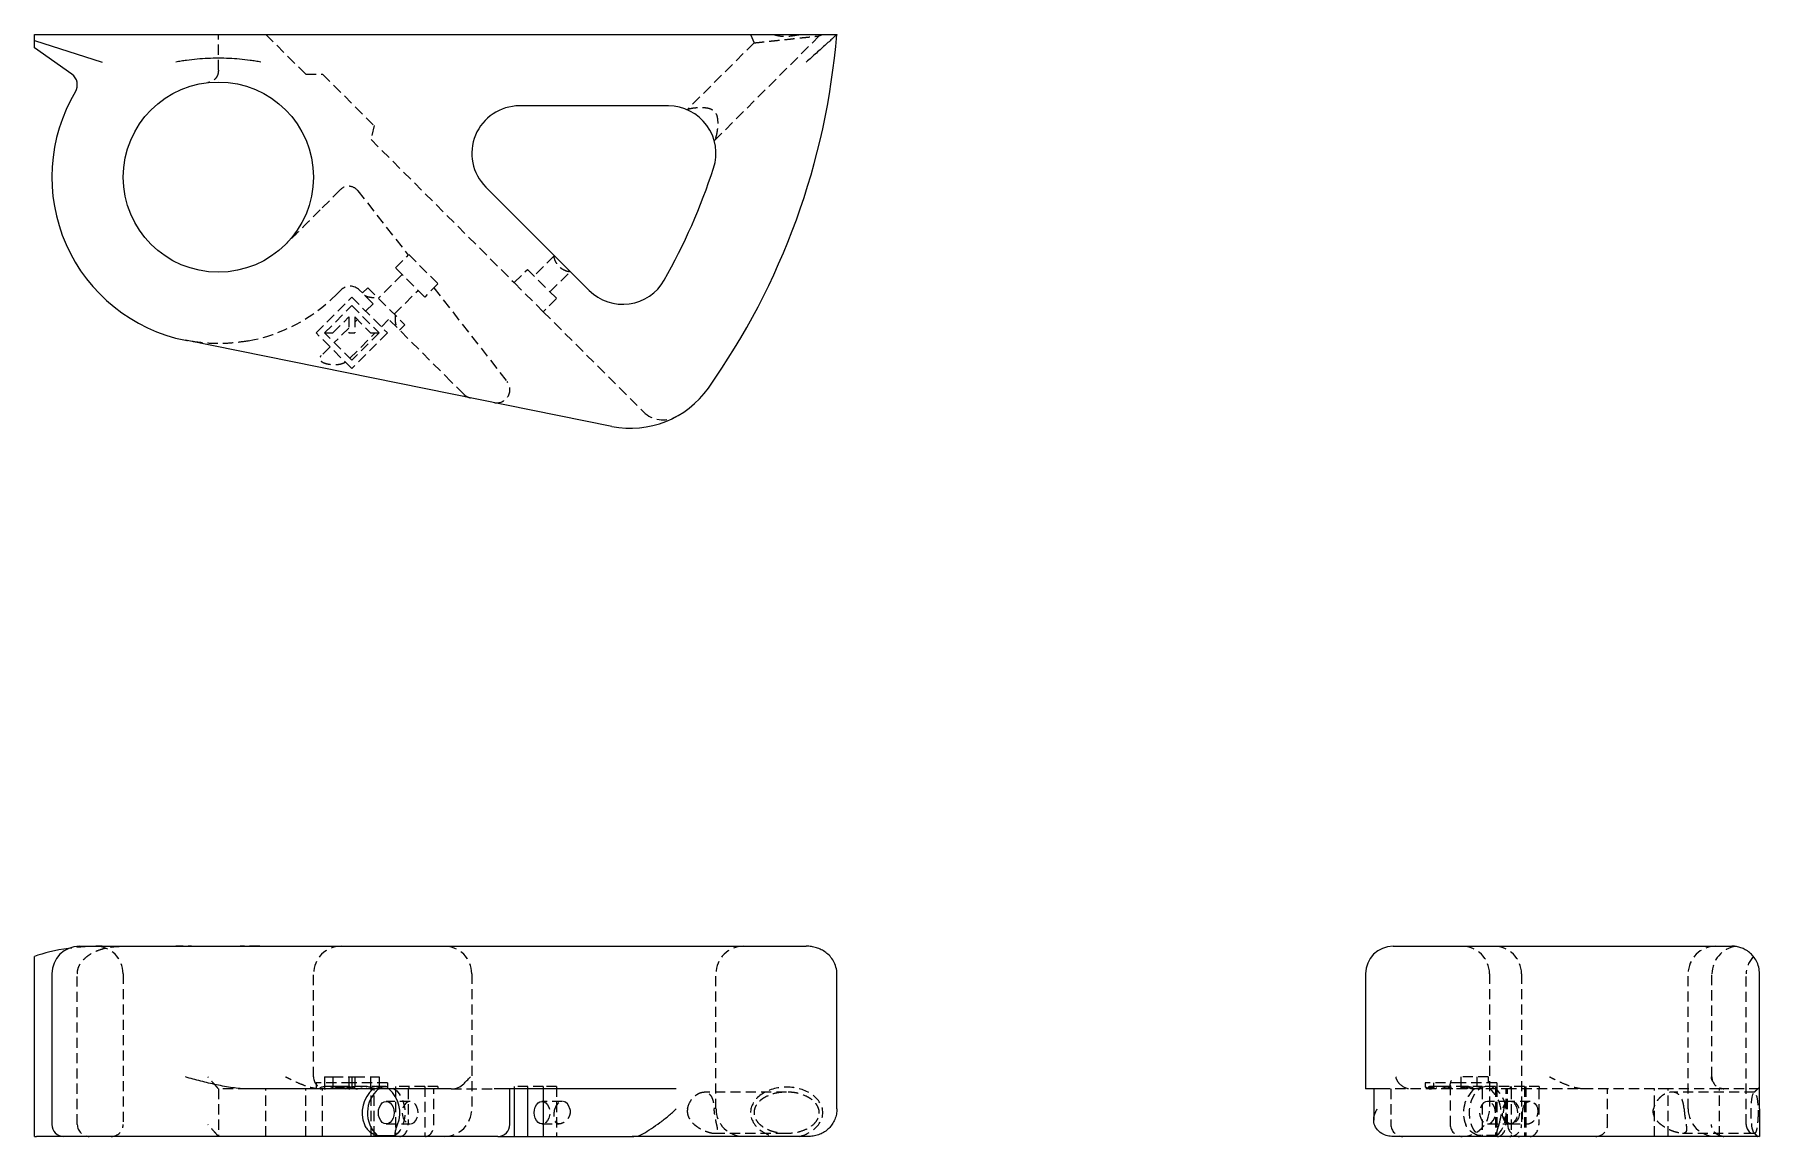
# Model space of a CAD drawing. Header units: millimetres. Extents: x 33 to 247, y 45 to 182.
import ezdxf

# ---------------------------------------------------------------- set-up
doc = ezdxf.new("R2010")
doc.units = ezdxf.units.MM
doc.linetypes.add('HIDDEN', pattern=[1.905, 1.27, -0.635])

msp = doc.modelspace()

# ---------------------------------------------------------------- linework, layer by layer
at = {"color": 7, "linetype": 'Continuous', "lineweight": 25}
for p, q in [((33, 181.57), (33, 182.31)), ((33, 182.31), (132.69, 182.31)), ((33, 180.66), (33, 181.57)), ((33, 181.57), (41.42, 178.89)), ((37.63, 177.38), (33, 180.66)), ((111.75, 173.45), (93.25, 173.45)), ((89.07, 163.35), (101.92, 150.51)), ((104.74, 133.6), (51.75, 144.3)), ((38.58, 68.98), (52.42, 68.98)), ((52.42, 68.98), (105.41, 68.98)), ((105.41, 68.98), (113.93, 68.98)), ((113.93, 68.98), (128.89, 68.98)), ((201.79, 68.98), (205.34, 68.98)), ((205.34, 68.98), (243.89, 68.98)), ((33, 65.56), (33, 67.69)), ((33, 46.82), (33, 65.56)), ((35.15, 65.56), (35.15, 46.82)), ((132.69, 48.76), (132.69, 65.56)), ((198.37, 65.56), (198.37, 51.25)), ((247.31, 48.76), (247.31, 65.56)), ((72.42, 51.5), (72.42, 51.25)), ((68.63, 51.25), (59.57, 51.25)), ((69.72, 51.25), (68.63, 51.25)), ((70.25, 51.25), (69.72, 51.25)), ((72.05, 51.25), (70.25, 51.25)), ((72.18, 51.25), (72.05, 51.33)), ((72.05, 51.25), (72.05, 51.33)), ((72.42, 51.25), (72.18, 51.25)), ((73.12, 51.25), (72.42, 51.25)), ((84.78, 51.25), (73.12, 51.25)), ((104.74, 51.25), (90.11, 51.25)), ((92.06, 46.82), (92.06, 51.25)), ((92.59, 51.25), (92.59, 45.34)), ((94.24, 51.25), (94.24, 45.34)), ((96.21, 51.25), (96.21, 45.34)), ((112.73, 51.25), (104.74, 51.25)), ((199.81, 51.25), (198.37, 51.25)), ((199.39, 51.25), (199.39, 47.37)), ((33, 45.35), (33, 46.82)), ((36.63, 45.34), (33.23, 45.34)), ((69.43, 45.34), (36.63, 45.34)), ((70.02, 45.34), (69.43, 45.34)), ((74.42, 45.34), (70.02, 45.34)), ((87.37, 45.34), (74.42, 45.34)), ((75.59, 45.44), (77.82, 45.44)), ((87.45, 45.34), (87.37, 45.34)), ((90.4, 45.34), (87.45, 45.34)), ((90.58, 45.34), (90.4, 45.34)), ((90.58, 45.34), (92.59, 45.34)), ((92.59, 45.34), (94.24, 45.34)), ((94.24, 45.34), (96.21, 45.34)), ((96.21, 45.34), (107.27, 45.34)), ((113.93, 45.34), (107.27, 45.34)), ((129.25, 45.34), (113.93, 45.34)), ((205.34, 45.34), (201.8, 45.34)), ((247.31, 45.34), (205.34, 45.34))]:
    msp.add_line(p, q, dxfattribs=at)
at = {"color": 7, "linetype": 'HIDDEN', "lineweight": 18}
for p, q in [((55.84, 177.88), (55.84, 182.31)), ((61.75, 182.31), (66.71, 177.36)), ((121.96, 182.31), (122.39, 181.26)), ((130.49, 182.13), (130.93, 182.31)), ((122.4, 181.28), (114.12, 173)), ((117.49, 169.13), (130.5, 182.13)), ((55.84, 177.88), (55.84, 177.8)), ((66.71, 177.36), (68.8, 177.36)), ((68.8, 177.36), (75.18, 170.98)), ((114.13, 172.95), (114.13, 172.99)), ((75.18, 170.98), (74.81, 169.25)), ((74.81, 169.25), (92.59, 151.47)), ((117.48, 169.13), (117.44, 169.14)), ((70.98, 163), (68.51, 160.53)), ((73.19, 162.87), (79.43, 154.88)), ((77.86, 153.3), (79.5, 154.95)), ((79.5, 154.95), (83.12, 151.33)), ((97.57, 154.8), (95.06, 152.29)), ((78.68, 152.48), (75.72, 149.52)), ((81.48, 149.68), (77.86, 153.3)), ((92.59, 151.47), (94.24, 153.12)), ((94.24, 153.12), (97.86, 149.5)), ((97.04, 150.32), (99.55, 152.83)), ((71.07, 150.55), (70.47, 149.95)), ((75.08, 148.84), (73.37, 150.55)), ((74.4, 150.83), (73.74, 150.18)), ((74.4, 150.83), (79.01, 146.23)), ((77.69, 147.54), (80.65, 150.51)), ((83.12, 151.33), (81.48, 149.68)), ((82.61, 150.82), (91.72, 139.16)), ((96.21, 147.85), (92.59, 151.47)), ((67.99, 145.22), (72.42, 149.66)), ((69.03, 145.22), (72.42, 148.61)), ((72.42, 149.66), (76.85, 145.22)), ((72.42, 148.61), (75.81, 145.22)), ((75.08, 148.84), (74.16, 147.92)), ((97.86, 149.5), (96.21, 147.85)), ((70.08, 145.22), (72.05, 147.2)), ((72.05, 145.82), (70.25, 144.01)), ((72.05, 147.2), (72.05, 145.22)), ((72.79, 147.2), (74.76, 145.22)), ((72.79, 147.2), (72.79, 145.22)), ((73.11, 146.88), (72.79, 146.55)), ((76.1, 145.98), (77.02, 146.9)), ((84.78, 139.14), (77.02, 146.9)), ((78.35, 145.57), (79.01, 146.23)), ((96.21, 147.85), (108.67, 135.4)), ((72.42, 140.79), (67.99, 145.22)), ((69.03, 145.22), (70.08, 145.22)), ((72.42, 141.83), (69.03, 145.22)), ((72.05, 145.22), (72.79, 145.22)), ((72.18, 142.07), (75.34, 145.22)), ((76.85, 145.22), (72.42, 140.79)), ((75.81, 145.22), (72.42, 141.83)), ((74.76, 145.22), (75.81, 145.22)), ((69.72, 143.49), (68.63, 142.4)), ((86.32, 137.6), (84.78, 139.14)), ((38.32, 46.82), (38.32, 65.56)), ((44.02, 65.56), (44.02, 46.82)), ((67.66, 52.73), (67.66, 65.56)), ((87.34, 65.56), (87.34, 48.76)), ((117.66, 48.76), (117.66, 65.56)), ((213.77, 65.56), (213.77, 48.76)), ((217.76, 65.56), (217.76, 46.82)), ((238.45, 48.76), (238.45, 65.56)), ((241.4, 52.73), (241.4, 65.56)), ((245.66, 46.82), (245.66, 65.56)), ((72.42, 51.99), (67.99, 51.99)), ((67.99, 51.99), (67.99, 51.25)), ((69.03, 52.73), (70.08, 52.73)), ((69.03, 52.73), (69.03, 51.99)), ((69.03, 51.99), (69.03, 51.25)), ((70.69, 51.55), (69.5, 51.55)), ((70.08, 52.73), (72.05, 52.73)), ((70.08, 52.73), (70.08, 51.25)), ((74.08, 51.55), (71.21, 51.55)), ((72.05, 52.73), (72.79, 52.73)), ((72.05, 52.73), (72.05, 51.41)), ((72.42, 52.73), (72.42, 51.99)), ((76.85, 51.99), (72.42, 51.99)), ((72.42, 51.99), (72.42, 51.5)), ((72.79, 52.73), (74.76, 52.73)), ((72.79, 52.73), (72.79, 51.52)), ((72.79, 51.25), (72.79, 51.52)), ((74.76, 52.73), (74.76, 51.41)), ((74.76, 52.73), (75.81, 52.73)), ((76.71, 51.55), (75.13, 51.55)), ((75.81, 52.73), (75.81, 51.99)), ((75.81, 51.99), (75.81, 51.25)), ((76.85, 51.99), (76.85, 51.25)), ((81.48, 51.55), (77.86, 51.55)), ((77.86, 51.55), (77.86, 45.34)), ((79.5, 51.55), (79.5, 51.25)), ((81.48, 51.55), (81.48, 45.34)), ((83.12, 51.55), (81.48, 51.55)), ((83.12, 51.55), (83.12, 51.25)), ((96.21, 51.55), (92.59, 51.55)), ((92.59, 51.55), (92.59, 51.25)), ((94.24, 51.55), (94.24, 51.25)), ((97.86, 51.55), (96.21, 51.55)), ((96.21, 51.55), (96.21, 51.25)), ((97.86, 51.55), (97.86, 45.34)), ((210.22, 51.99), (205.79, 51.99)), ((205.79, 51.99), (205.79, 51.5)), ((207.52, 51.55), (206.33, 51.55)), ((206.83, 51.99), (206.83, 51.25)), ((210.91, 51.55), (208.04, 51.55)), ((208.89, 51.73), (208.89, 46.82)), ((213.61, 52.73), (210.22, 52.73)), ((210.22, 52.73), (210.22, 51.99)), ((214.66, 51.99), (210.22, 51.99)), ((210.22, 51.99), (210.22, 51.25)), ((212.85, 51.55), (211.95, 51.55)), ((212.2, 52.73), (212.2, 51.25)), ((214.5, 51.55), (212.85, 51.55)), ((212.85, 51.55), (212.85, 51.25)), ((213.61, 52.73), (213.61, 51.99)), ((218.12, 51.55), (214.5, 51.55)), ((214.5, 51.55), (214.5, 45.34)), ((214.66, 51.99), (214.66, 51.25)), ((214.68, 51.55), (214.68, 45.34)), ((216.33, 51.55), (216.33, 51.25)), ((216.47, 51.55), (216.47, 51.25)), ((218.12, 51.55), (218.12, 45.34)), ((219.95, 51.55), (218.12, 51.55)), ((218.3, 51.55), (218.3, 45.34)), ((219.95, 51.55), (219.95, 51.25)), ((59.57, 51.25), (55.84, 51.25)), ((55.84, 51.25), (55.84, 45.34)), ((61.75, 45.34), (61.75, 51.25)), ((66.71, 45.34), (66.71, 51.25)), ((68.8, 45.34), (68.8, 51.25)), ((72.05, 51.33), (72.05, 51.41)), ((72.05, 51.25), (72.18, 51.25)), ((74.81, 45.34), (74.81, 51.25)), ((75.18, 45.34), (75.18, 51.25)), ((79.67, 49.69), (76.71, 49.69)), ((79.43, 51.25), (79.43, 46.82)), ((82.61, 46.82), (82.61, 51.25)), ((84.78, 51.25), (90.11, 51.25)), ((98.58, 49.69), (96.05, 49.69)), ((126.44, 50.85), (116.18, 50.85)), ((200.4, 51.25), (199.81, 51.25)), ((212.85, 51.25), (200.4, 51.25)), ((201.52, 51.25), (201.52, 46.82)), ((212.85, 51.25), (212.85, 45.34)), ((216.47, 51.25), (212.85, 51.25)), ((216.31, 49.69), (213.53, 49.69)), ((215.82, 46.82), (215.82, 51.25)), ((216.02, 46.82), (216.02, 51.25)), ((218.84, 49.69), (216.31, 49.69)), ((216.47, 51.25), (216.47, 45.34)), ((234.25, 51.25), (216.47, 51.25)), ((219.88, 51.25), (219.88, 46.82)), ((228.44, 46.82), (228.44, 51.25)), ((234.25, 45.34), (234.25, 51.25)), ((235.98, 51.25), (234.25, 51.25)), ((242.36, 51.25), (235.98, 51.25)), ((235.98, 45.34), (235.98, 51.25)), ((246.7, 50.85), (236.44, 50.85)), ((242.36, 45.34), (242.36, 51.25)), ((247.31, 51.25), (242.36, 51.25)), ((55.84, 45.34), (55.84, 45.34)), ((76.71, 46.9), (79.67, 46.9)), ((96.05, 46.9), (98.2, 46.9)), ((117.48, 45.73), (126.44, 45.73)), ((214.65, 45.44), (212.42, 45.44)), ((213.53, 46.9), (216.31, 46.9)), ((216.31, 46.9), (218.45, 46.9)), ((237.73, 45.73), (246.7, 45.73))]:
    msp.add_line(p, q, dxfattribs=at)
at = {"color": 7, "linetype": 'Continuous', "lineweight": 25, "flags": 128}
for points in [[(70.62, 51.44), (70.48, 51.38), (70.25, 51.25)], [(75.72, 48.29), (75.75, 48.66), (75.85, 48.99), (76.01, 49.28), (76.21, 49.5), (76.45, 49.64), (76.71, 49.69), (76.96, 49.64), (77.2, 49.5), (77.4, 49.28), (77.56, 48.99), (77.66, 48.66), (77.69, 48.29), (77.66, 47.93), (77.56, 47.6), (77.4, 47.31), (77.2, 47.09), (76.96, 46.95), (76.71, 46.9), (76.45, 46.95), (76.21, 47.09), (76.01, 47.31), (75.85, 47.6), (75.75, 47.93), (75.72, 48.29)], [(95.06, 48.29), (95.1, 48.66), (95.19, 48.99), (95.35, 49.28), (95.56, 49.5), (95.79, 49.64), (96.05, 49.69), (96.21, 49.67)], [(96.21, 46.92), (96.05, 46.9), (95.79, 46.95), (95.56, 47.09), (95.35, 47.31), (95.19, 47.6), (95.1, 47.93), (95.06, 48.29)]]:
    msp.add_lwpolyline(points, dxfattribs=at)
at = {"color": 7, "linetype": 'HIDDEN', "lineweight": 18, "flags": 128}
for points in [[(75.74, 51.25), (75.76, 51.26), (76.12, 51.45), (76.51, 51.54), (76.9, 51.54), (77.29, 51.45), (77.66, 51.26), (78, 50.99), (78.3, 50.64), (78.56, 50.23), (78.76, 49.76), (78.91, 49.24), (78.99, 48.7), (79.01, 48.15), (78.96, 47.6), (78.84, 47.07), (78.66, 46.58), (78.43, 46.13), (78.15, 45.75), (77.82, 45.44)], [(214.65, 45.44), (214.97, 45.75), (215.26, 46.13), (215.49, 46.58), (215.67, 47.07), (215.78, 47.6), (215.83, 48.15), (215.82, 48.7), (215.74, 49.24), (215.59, 49.76), (215.39, 50.23), (215.13, 50.64), (214.82, 50.99), (214.48, 51.26), (214.11, 51.45), (213.73, 51.54), (213.34, 51.54), (212.95, 51.45), (212.58, 51.26), (212.24, 50.99), (211.94, 50.64), (211.68, 50.23), (211.47, 49.76), (211.33, 49.24), (211.25, 48.7), (211.23, 48.15), (211.28, 47.6), (211.4, 47.07), (211.57, 46.58), (211.81, 46.13), (212.09, 45.75), (212.42, 45.44)], [(80.65, 48.29), (80.62, 48.66), (80.52, 48.99), (80.37, 49.28), (80.16, 49.5), (79.92, 49.64), (79.67, 49.69), (79.41, 49.64), (79.17, 49.5), (78.97, 49.28), (78.81, 48.99), (78.71, 48.66), (78.68, 48.29), (78.71, 47.93), (78.81, 47.6), (78.97, 47.31), (79.17, 47.09), (79.41, 46.95), (79.67, 46.9), (79.92, 46.95), (80.16, 47.09), (80.37, 47.31), (80.52, 47.6), (80.62, 47.93), (80.65, 48.29)], [(96.21, 49.67), (96.3, 49.64), (96.54, 49.5), (96.75, 49.28), (96.9, 48.99), (97, 48.66), (97.04, 48.29), (97, 47.93), (96.9, 47.6), (96.75, 47.31), (96.54, 47.09), (96.3, 46.95), (96.21, 46.92)], [(99.51, 48.76), (99.39, 49.1), (99.21, 49.38), (98.98, 49.58), (98.72, 49.68), (98.45, 49.68), (98.19, 49.58), (97.96, 49.38), (97.78, 49.1), (97.65, 48.76)], [(214.52, 48.29), (214.48, 48.66), (214.39, 48.99), (214.23, 49.28), (214.02, 49.5), (213.79, 49.64), (213.53, 49.69), (213.28, 49.64), (213.04, 49.5), (212.83, 49.28), (212.68, 48.99), (212.58, 48.66), (212.54, 48.29), (212.58, 47.93), (212.68, 47.6), (212.83, 47.31), (213.04, 47.09), (213.28, 46.95), (213.53, 46.9), (213.79, 46.95), (214.02, 47.09), (214.23, 47.31), (214.39, 47.6), (214.48, 47.93), (214.52, 48.29)], [(217.29, 48.29), (217.26, 48.66), (217.16, 48.99), (217, 49.28), (216.8, 49.5), (216.56, 49.64), (216.31, 49.69), (216.05, 49.64), (215.81, 49.5), (215.61, 49.28), (215.45, 48.99), (215.35, 48.66), (215.32, 48.29), (215.35, 47.93), (215.45, 47.6), (215.61, 47.31), (215.81, 47.09), (216.05, 46.95), (216.31, 46.9), (216.56, 46.95), (216.8, 47.09), (217, 47.31), (217.16, 47.6), (217.26, 47.93), (217.29, 48.29)], [(215.51, 48.29), (215.54, 48.66), (215.64, 48.99), (215.8, 49.28), (216, 49.5), (216.24, 49.64), (216.49, 49.69), (216.75, 49.64), (216.99, 49.5), (217.19, 49.28), (217.35, 48.99), (217.45, 48.66), (217.48, 48.29), (217.45, 47.93), (217.35, 47.6), (217.19, 47.31), (216.99, 47.09), (216.75, 46.95), (216.49, 46.9), (216.24, 46.95), (216, 47.09), (215.8, 47.31), (215.64, 47.6), (215.54, 47.93), (215.51, 48.29)], [(217.91, 48.76), (218.03, 49.1), (218.22, 49.38), (218.45, 49.58), (218.71, 49.68), (218.97, 49.68), (219.23, 49.58), (219.46, 49.38), (219.65, 49.1), (219.77, 48.76)], [(246.68, 45.74), (246.58, 45.85), (246.47, 46.13), (246.42, 46.37), (246.37, 46.67), (246.31, 47.28), (246.28, 47.85), (246.27, 48.48), (246.29, 49), (246.33, 49.6), (246.37, 49.94), (246.42, 50.23), (246.5, 50.55), (246.58, 50.76), (246.69, 50.85), (246.81, 50.77), (246.89, 50.59), (246.97, 50.28), (247.06, 49.71), (247.11, 49.13), (247.13, 48.57), (247.13, 48.29)]]:
    msp.add_lwpolyline(points, dxfattribs=at)
at = {"color": 7, "linetype": 'Continuous', "lineweight": 25}
msp.add_circle((55.84, 164.58), 11.82, dxfattribs=at)
for centre, radius, start, end in [((44.37, 189.51), 88.6, 324.7459, 355.3401), ((36.69, 176.04), 1.63, 329.0905, 54.6665), ((55.84, 164.58), 20.69, 149.0905, 258.5877), ((93.25, 167.53), 5.91, 90, 225), ((111.75, 167.53), 5.91, 341.9356, 90), ((44.37, 189.51), 76.78, 330.568, 341.9356), ((106.1, 154.68), 5.91, 225, 330.568), ((107.07, 145.19), 11.82, 258.5877, 324.7459), ((38.58, 65.56), 3.42, 90, 180), ((201.79, 65.56), 3.42, 90, 180), ((70.74, 49.73), 1.83, 101.6984, 123.7275), ((77.62, 48.28), 3.91, 130.5757, 201.9516), ((78.24, 48.28), 3.88, 130.1448, 226.9726), ((74.51, 48.29), 3.88, 337.6938, 49.7789), ((36.63, 46.82), 1.48, 180, 270), ((90.58, 46.82), 1.48, 270, 0)]:
    msp.add_arc(centre, radius, start, end, dxfattribs=at)
at = {"color": 7, "linetype": 'HIDDEN', "lineweight": 18}
for centre, radius, start, end in [((72.03, 161.96), 1.48, 38, 135), ((72.22, 149.39), 1.63, 45, 135), ((55.84, 164.58), 20.69, 280.3745, 315), ((90.43, 138.16), 1.63, 258.5877, 38), ((111.09, 137.82), 3.42, 225, 298.5757), ((40.59, 65.56), 3.42, 0, 90), ((71.09, 65.56), 3.42, 90, 180), ((83.91, 65.56), 3.42, 0, 90), ((121.09, 65.56), 3.42, 90, 180), ((210.35, 65.56), 3.42, 0, 90), ((214.33, 65.56), 3.42, 0, 90), ((241.87, 65.56), 3.42, 90, 180), ((244.83, 65.56), 3.42, 97.9287, 180), ((69.14, 52.73), 1.48, 180, 270), ((70.69, 49.84), 1.71, 56.4295, 100.8964), ((71.22, 49.87), 1.68, 60.3151, 110.6028), ((74.08, 49.85), 1.7, 66.1905, 124.5895), ((75.13, 49.84), 1.72, 55.5808, 124.4192), ((207.52, 49.84), 1.71, 55.5526, 123.5141), ((208.04, 49.84), 1.72, 55.5808, 124.4192), ((210.91, 49.85), 1.7, 55.4105, 113.8095), ((211.95, 49.84), 1.72, 55.5808, 124.4192), ((242.88, 52.73), 1.48, 180, 258.9178), ((214.41, 48.29), 3.88, 130.2211, 202.3062), ((211.3, 48.28), 3.91, 338.0484, 49.4243), ((242.88, 52.73), 1.48, 266.8054, 270), ((83.91, 48.76), 3.42, 270, 0), ((121.09, 48.76), 3.42, 180, 270), ((210.35, 48.76), 3.42, 270, 0), ((241.87, 48.76), 3.42, 180, 270), ((39.8, 46.82), 1.48, 180, 270), ((42.54, 46.82), 1.48, 270, 0), ((203, 46.82), 1.48, 180, 270), ((210.37, 46.82), 1.48, 180, 270), ((217.5, 46.82), 1.48, 180, 270), ((216.28, 46.82), 1.48, 270, 0), ((226.96, 46.82), 1.48, 270, 0), ((242.88, 46.82), 1.48, 266.8054, 270)]:
    msp.add_arc(centre, radius, start, end, dxfattribs=at)
at = {"color": 7, "linetype": 'Continuous', "lineweight": 25}
for centre, major_axis, ratio, start_param, end_param in [((41.42, 65.56), (10.75, 0), 0.318501, 1.969901, 2.470972), ((71.36, 52.73), (1.89, 0), 0.782361, 4.857803, 5.306008), ((73.12, 52.73), (0, 1.48), 0.848827, 2.547974, 3.141593), ((84.78, 52.73), (1.89, 0), 0.782361, 4.712389, 5.666143), ((33.23, 46.82), (2.56, 0), 0.578334, 4.623655, 4.712389)]:
    msp.add_ellipse(centre, major_axis=major_axis, ratio=ratio, start_param=start_param, end_param=end_param, dxfattribs=at)
at = {"color": 7, "linetype": 'HIDDEN', "lineweight": 18}
for centre, major_axis, ratio, start_param, end_param in [((41.42, 65.56), (10.75, 0), 0.318501, 1.570796, 1.969901), ((249.86, 65.56), (4.2, 0), 0.8158, 2.470972, 3.141593), ((73.4, 48.29), (4.61, 0), 0.707107, 1.703013, 1.867316), ((204.14, 52.73), (1.89, 0), 0.782361, 3.758635, 4.712389), ((206.85, 52.73), (1.89, 0), 0.782361, 4.11877, 4.566975), ((206.49, 52.73), (0, 1.48), 0.848827, 2.547974, 3.141593), ((209.62, 48.29), (4.61, 0), 0.707107, 1.136444, 1.43858), ((73.4, 48.29), (4.61, 0), 0.707107, 1.136444, 1.26968), ((208.88, 48.29), (4.61, 0), 0.707107, 1.136444, 1.274277), ((78.38, 46.82), (0, 1.48), 0.712417, 3.141593, 4.712389), ((81.56, 46.82), (0, 1.48), 0.712417, 3.141593, 4.712389), ((214.76, 46.82), (0, 1.48), 0.712417, 3.141593, 4.712389), ((218.83, 46.82), (0, 1.48), 0.712417, 3.141593, 4.712389), ((247.47, 46.82), (-1.81, 0), 0.8158, 0, 1.482062)]:
    msp.add_ellipse(centre, major_axis=major_axis, ratio=ratio, start_param=start_param, end_param=end_param, dxfattribs=at)
for points, knots in [([(124.82, 182.31), (125.09, 182.22), (125.35, 182.16), (125.89, 182.09), (126.17, 182.09), (126.99, 182.11), (127.53, 182.2), (128.06, 182.31)], [0, 0, 0, 0, 0.25, 0.25, 0.5, 0.5, 1, 1, 1, 1]), ([(122.42, 181.27), (122.41, 181.27), (122.38, 181.27), (122.56, 181.29), (122.89, 181.32), (123.34, 181.37), (123.86, 181.42), (124.53, 181.5), (125.4, 181.59), (126.38, 181.69), (127.36, 181.8), (128.25, 181.9), (129.06, 181.98), (129.79, 182.06), (130.28, 182.11), (130.48, 182.13), (130.49, 182.13), (130.5, 182.13)], [0, 0, 0, 0, 0.0171816, 0.0683562, 0.1379285, 0.1869825, 0.2373921, 0.3140877, 0.3928683, 0.4932305, 0.5965018, 0.6732098, 0.7516951, 0.8474056, 0.9176749, 0.9736814, 1, 1, 1, 1]), ([(55.84, 177.8), (55.84, 177.68), (55.83, 177.57), (55.78, 177.36), (55.75, 177.27), (55.66, 177.08), (55.61, 177), (55.5, 176.85), (55.44, 176.78), (55.25, 176.6), (55.12, 176.52), (54.83, 176.39), (54.68, 176.34), (54.53, 176.33)], [0, 0, 0, 0, 0.125, 0.125, 0.25, 0.25, 0.375, 0.375, 0.5, 0.5, 0.75, 0.75, 1, 1, 1, 1]), ([(114.13, 173.01), (114.21, 173.05), (114.41, 173.1), (114.78, 173.17), (114.92, 173.19), (115.22, 173.22), (115.38, 173.24), (115.7, 173.25), (115.87, 173.25), (116.22, 173.23), (116.4, 173.22), (116.76, 173.15), (116.94, 173.1), (117.2, 172.97), (117.28, 172.92), (117.43, 172.8), (117.5, 172.72), (117.61, 172.57), (117.66, 172.48), (117.74, 172.31), (117.77, 172.22), (117.84, 171.95), (117.86, 171.76), (117.9, 171.22), (117.87, 170.87), (117.82, 170.38), (117.79, 170.23), (117.74, 169.93), (117.71, 169.79), (117.64, 169.54), (117.61, 169.42), (117.55, 169.24), (117.52, 169.17), (117.49, 169.13)], [0, 0, 0, 0, 0.125, 0.125, 0.1875, 0.1875, 0.25, 0.25, 0.3125, 0.3125, 0.375, 0.375, 0.4375, 0.4375, 0.46875, 0.46875, 0.5, 0.5, 0.53125, 0.53125, 0.5625, 0.5625, 0.625, 0.625, 0.75, 0.75, 0.8125, 0.8125, 0.875, 0.875, 0.9375, 0.9375, 1, 1, 1, 1]), ([(68.51, 160.53), (68.13, 160.15), (67.77, 159.79), (67.04, 159.06), (66.68, 158.7), (65.96, 157.98), (65.61, 157.62), (65.08, 157.1), (64.9, 156.92), (64.55, 156.57), (64.37, 156.39), (64.2, 156.22)], [0, 0, 0, 0, 0.25, 0.25, 0.5, 0.5, 0.75, 0.75, 0.875, 0.875, 1, 1, 1, 1]), ([(99.45, 152.81), (99.4, 152.82), (99.32, 152.83), (99.13, 152.88), (99.02, 152.92), (98.78, 153.02), (98.66, 153.09), (98.41, 153.25), (98.29, 153.35), (98.07, 153.57), (97.97, 153.7), (97.81, 153.95), (97.75, 154.07), (97.65, 154.31), (97.62, 154.41), (97.57, 154.6), (97.56, 154.67), (97.56, 154.72)], [0, 0, 0, 0, 0.125, 0.125, 0.25, 0.25, 0.375, 0.375, 0.5, 0.5, 0.625, 0.625, 0.75, 0.75, 0.875, 0.875, 1, 1, 1, 1]), ([(73.99, 149.93), (74.05, 149.87), (74.14, 149.82), (74.36, 149.73), (74.49, 149.7), (74.77, 149.65), (74.92, 149.63), (75.25, 149.62), (75.41, 149.62), (75.59, 149.65)], [0, 0, 0, 0, 0.25, 0.25, 0.5, 0.5, 0.75, 0.75, 1, 1, 1, 1]), ([(77.82, 147.42), (77.79, 147.24), (77.79, 147.07), (77.8, 146.75), (77.82, 146.59), (77.87, 146.31), (77.91, 146.18), (77.99, 145.97), (78.04, 145.88), (78.1, 145.82)], [0, 0, 0, 0, 0.25, 0.25, 0.5, 0.5, 0.75, 0.75, 1, 1, 1, 1]), ([(59.57, 144.23), (58.9, 144.11), (58.24, 144.02), (56.92, 143.91), (56.26, 143.88), (54.95, 143.9), (54.31, 143.94), (53.34, 144.04), (53.02, 144.08), (52.38, 144.18), (52.06, 144.23), (51.75, 144.3)], [0, 0, 0, 0, 0.25, 0.25, 0.5, 0.5, 0.75, 0.75, 0.875, 0.875, 1, 1, 1, 1]), ([(71.64, 141.57), (71.49, 141.48), (71.34, 141.42), (71.02, 141.32), (70.86, 141.28), (70.53, 141.24), (70.37, 141.23), (70.03, 141.24), (69.86, 141.25), (69.53, 141.3), (69.36, 141.33), (69.04, 141.43), (68.88, 141.49), (68.67, 141.62), (68.61, 141.67), (68.5, 141.8), (68.46, 141.87), (68.43, 142.03), (68.45, 142.12), (68.52, 142.27), (68.57, 142.34), (68.63, 142.4)], [0, 0, 0, 0, 0.125, 0.125, 0.25, 0.25, 0.375, 0.375, 0.5, 0.5, 0.625, 0.625, 0.75, 0.75, 0.8125, 0.8125, 0.875, 0.875, 0.9375, 0.9375, 1, 1, 1, 1]), ([(86.32, 137.6), (86.44, 137.48), (86.57, 137.38), (86.85, 137.23), (87, 137.18), (87.15, 137.15)], [0, 0, 0, 0, 0.5, 0.5, 1, 1, 1, 1]), ([(38.32, 65.56), (38.33, 65.69), (38.34, 65.93), (38.46, 66.36), (38.66, 66.78), (38.99, 67.22), (39.43, 67.66), (40.11, 68.13), (40.95, 68.51), (41.9, 68.79), (42.88, 68.95), (43.58, 68.97), (43.95, 68.98)], [0, 0, 0, 0, 0.053066, 0.100973, 0.182162, 0.24482, 0.326912, 0.440779, 0.590341, 0.710783, 0.847323, 1, 1, 1, 1]), ([(61, 68.98), (60.47, 68.98), (59.37, 68.98), (57.68, 68.96), (55.95, 68.95), (54.18, 68.96), (52.39, 68.97), (51.18, 68.98), (50.58, 68.98), (50.57, 68.98)], [0, 0, 0, 0, 0.155283, 0.318988, 0.48489, 0.650792, 0.824161, 0.998167, 1, 1, 1, 1]), ([(244.35, 68.95), (244.35, 68.95), (244.33, 68.95), (244.18, 68.98), (244, 68.98), (243.91, 68.98)], [0, 0, 0, 0, 0.3177973, 0.671162, 1, 1, 1, 1]), ([(55.84, 51.25), (55.84, 51.26), (55.83, 51.28), (55.78, 51.34), (55.75, 51.38), (55.66, 51.48), (55.61, 51.54), (55.5, 51.66), (55.44, 51.73), (55.25, 51.94), (55.12, 52.09), (54.83, 52.4), (54.68, 52.57), (54.53, 52.73)], [0, 0, 0, 0, 0.125, 0.125, 0.25, 0.25, 0.375, 0.375, 0.5, 0.5, 0.75, 0.75, 1, 1, 1, 1]), ([(68.51, 51.25), (68.13, 51.25), (67.77, 51.31), (67.04, 51.48), (66.68, 51.61), (65.96, 51.89), (65.61, 52.04), (65.08, 52.29), (64.9, 52.38), (64.55, 52.55), (64.37, 52.64), (64.2, 52.73)], [0, 0, 0, 0, 0.25, 0.25, 0.5, 0.5, 0.75, 0.75, 0.875, 0.875, 1, 1, 1, 1]), ([(128.06, 45.34), (128.64, 45.5), (129.17, 45.74), (130.45, 46.64), (130.93, 47.46), (130.93, 49.13), (130.45, 49.95), (128.78, 51.13), (127.62, 51.47), (125.27, 51.47), (124.1, 51.13), (122.44, 49.95), (121.96, 49.13), (121.96, 47.46), (122.44, 46.64), (123.71, 45.74), (124.25, 45.5), (124.82, 45.34)], [-1.201443, -1.201443, -1.201443, -1.201443, -0.785398, -0.785398, 0, 0, 0.785398, 0.785398, 1.570796, 1.570796, 2.356194, 2.356194, 3.141593, 3.141593, 3.926991, 3.926991, 4.343035, 4.343035, 4.343035, 4.343035]), ([(202.6, 51.87), (202.48, 52.01), (202.38, 52.14), (202.23, 52.43), (202.18, 52.58), (202.15, 52.73)], [0, 0, 0, 0, 0.5, 0.5, 1, 1, 1, 1]), ([(206.57, 51.27), (206.48, 51.28), (206.42, 51.31), (206.32, 51.37), (206.28, 51.4), (206.24, 51.46), (206.23, 51.48), (206.24, 51.53), (206.25, 51.54), (206.3, 51.56), (206.33, 51.55), (206.43, 51.53), (206.49, 51.51), (206.62, 51.46), (206.67, 51.43), (206.8, 51.38), (206.87, 51.35), (207.03, 51.3), (207.12, 51.28), (207.27, 51.26), (207.34, 51.25), (207.4, 51.25)], [0, 0, 0, 0, 0.125, 0.125, 0.25, 0.25, 0.375, 0.375, 0.5, 0.5, 0.625, 0.625, 0.75, 0.75, 0.8125, 0.8125, 0.875, 0.875, 0.9375, 0.9375, 1, 1, 1, 1]), ([(209.23, 51.25), (209.11, 51.25), (209.02, 51.31), (208.91, 51.49), (208.88, 51.62), (208.9, 51.9), (208.94, 52.05), (209.04, 52.3), (209.08, 52.38), (209.18, 52.56), (209.23, 52.64), (209.3, 52.73)], [0, 0, 0, 0, 0.25, 0.25, 0.5, 0.5, 0.75, 0.75, 0.875, 0.875, 1, 1, 1, 1]), ([(225.53, 51.25), (225.15, 51.25), (224.79, 51.31), (224.06, 51.48), (223.7, 51.61), (222.98, 51.89), (222.62, 52.04), (222.1, 52.29), (221.92, 52.38), (221.57, 52.55), (221.39, 52.64), (221.22, 52.73)], [0, 0, 0, 0, 0.25, 0.25, 0.5, 0.5, 0.75, 0.75, 0.875, 0.875, 1, 1, 1, 1]), ([(241.5, 52.21), (241.46, 52.28), (241.36, 52.44), (241.34, 52.62), (241.33, 52.73), (241.33, 52.73)], [0, 0, 0, 0, 0.416322, 0.989833, 1, 1, 1, 1]), ([(247.31, 51.47), (247.21, 51.36), (246.99, 51.15), (246.75, 50.93), (246.63, 50.82)], [0, 0, 0, 0, 0.496059, 1, 1, 1, 1]), ([(114.13, 48.76), (114.18, 49.06), (114.29, 49.34), (114.5, 49.73), (114.58, 49.84), (114.75, 50.07), (114.85, 50.17), (115.04, 50.36), (115.15, 50.45), (115.36, 50.59), (115.46, 50.66), (115.68, 50.76), (115.79, 50.79), (116, 50.84), (116.1, 50.86), (116.4, 50.85), (116.58, 50.79), (116.81, 50.64), (116.88, 50.58), (117, 50.43), (117.06, 50.35), (117.16, 50.16), (117.2, 50.06), (117.28, 49.84), (117.31, 49.72), (117.39, 49.34), (117.42, 49.06), (117.44, 48.76)], [0, 0, 0, 0, 0.125, 0.125, 0.1875, 0.1875, 0.25, 0.25, 0.3125, 0.3125, 0.375, 0.375, 0.4375, 0.4375, 0.5, 0.5, 0.625, 0.625, 0.6875, 0.6875, 0.75, 0.75, 0.8125, 0.8125, 0.875, 0.875, 1, 1, 1, 1]), ([(130.5, 48.29), (130.5, 48.07), (130.45, 47.85), (130.28, 47.44), (130.16, 47.25), (129.73, 46.75), (129.37, 46.49), (128.59, 46.1), (128.17, 45.96), (127.31, 45.78), (126.88, 45.74), (126.23, 45.73), (126.01, 45.75), (125.57, 45.79), (125.36, 45.82), (124.94, 45.92), (124.73, 45.97), (124.31, 46.11), (124.11, 46.2), (123.72, 46.39), (123.53, 46.51), (123.17, 46.77), (123.01, 46.92), (122.73, 47.26), (122.61, 47.45), (122.48, 47.75), (122.45, 47.86), (122.4, 48.07), (122.39, 48.18), (122.39, 48.4), (122.4, 48.51), (122.45, 48.73), (122.48, 48.84), (122.61, 49.14), (122.73, 49.33), (123.01, 49.67), (123.17, 49.82), (123.52, 50.08), (123.71, 50.19), (124.3, 50.49), (124.72, 50.63), (125.36, 50.77), (125.58, 50.8), (126.01, 50.84), (126.22, 50.85), (126.66, 50.85), (126.87, 50.84), (127.31, 50.8), (127.53, 50.77), (128.17, 50.63), (128.58, 50.49), (129.17, 50.19), (129.36, 50.08), (129.71, 49.82), (129.88, 49.67), (130.09, 49.42), (130.15, 49.33), (130.27, 49.14), (130.32, 49.04), (130.45, 48.74), (130.5, 48.52), (130.5, 48.29)], [0, 0, 0, 0, 0.03125, 0.03125, 0.0625, 0.0625, 0.125, 0.125, 0.1875, 0.1875, 0.25, 0.25, 0.28125, 0.28125, 0.3125, 0.3125, 0.34375, 0.34375, 0.375, 0.375, 0.40625, 0.40625, 0.4375, 0.4375, 0.46875, 0.46875, 0.484375, 0.484375, 0.5, 0.5, 0.515625, 0.515625, 0.53125, 0.53125, 0.5625, 0.5625, 0.59375, 0.59375, 0.625, 0.625, 0.6875, 0.6875, 0.71875, 0.71875, 0.75, 0.75, 0.78125, 0.78125, 0.8125, 0.8125, 0.875, 0.875, 0.90625, 0.90625, 0.9375, 0.9375, 0.953125, 0.953125, 0.96875, 0.96875, 1, 1, 1, 1]), ([(237.95, 48.76), (237.92, 49.06), (237.88, 49.34), (237.77, 49.73), (237.73, 49.84), (237.63, 50.07), (237.57, 50.17), (237.45, 50.36), (237.38, 50.45), (237.22, 50.59), (237.14, 50.66), (236.95, 50.76), (236.86, 50.79), (236.65, 50.84), (236.54, 50.86), (236.2, 50.85), (235.96, 50.79), (235.6, 50.64), (235.48, 50.58), (235.25, 50.43), (235.14, 50.35), (234.93, 50.16), (234.83, 50.06), (234.64, 49.84), (234.55, 49.72), (234.32, 49.34), (234.2, 49.06), (234.14, 48.76)], [0, 0, 0, 0, 0.125, 0.125, 0.1875, 0.1875, 0.25, 0.25, 0.3125, 0.3125, 0.375, 0.375, 0.4375, 0.4375, 0.5, 0.5, 0.625, 0.625, 0.6875, 0.6875, 0.75, 0.75, 0.8125, 0.8125, 0.875, 0.875, 1, 1, 1, 1]), ([(242.8, 51.25), (242.66, 51.27), (242.49, 51.28), (242.36, 51.35), (242.34, 51.36)], [0, 0, 0, 0, 0.839057, 1, 1, 1, 1]), ([(99.51, 48.76), (99.54, 48.66), (99.55, 48.54), (99.55, 48.32), (99.54, 48.2), (99.49, 47.98), (99.45, 47.87), (99.34, 47.67), (99.28, 47.57), (99.14, 47.4), (99.07, 47.32), (98.9, 47.17), (98.81, 47.11), (98.63, 47.01), (98.54, 46.97), (98.36, 46.91), (98.28, 46.9), (98.11, 46.9), (98.04, 46.91), (97.91, 46.97), (97.85, 47.01), (97.75, 47.11), (97.71, 47.17), (97.65, 47.32), (97.62, 47.4), (97.58, 47.57), (97.57, 47.67), (97.56, 47.87), (97.56, 47.98), (97.57, 48.31), (97.6, 48.55), (97.65, 48.76)], [0, 0, 0, 0, 0.0625, 0.0625, 0.125, 0.125, 0.1875, 0.1875, 0.25, 0.25, 0.3125, 0.3125, 0.375, 0.375, 0.4375, 0.4375, 0.5, 0.5, 0.5625, 0.5625, 0.625, 0.625, 0.6875, 0.6875, 0.75, 0.75, 0.8125, 0.8125, 0.875, 0.875, 1, 1, 1, 1]), ([(114.13, 48.76), (114.09, 48.55), (114.09, 48.33), (114.19, 47.9), (114.27, 47.7), (114.5, 47.33), (114.63, 47.16), (114.93, 46.85), (115.1, 46.71), (115.45, 46.46), (115.63, 46.34), (116.02, 46.14), (116.22, 46.05), (116.62, 45.9), (116.83, 45.84), (117.13, 45.77), (117.22, 45.75), (117.4, 45.74), (117.48, 45.73), (117.61, 45.74), (117.66, 45.75), (117.75, 45.78), (117.78, 45.81), (117.85, 45.88), (117.87, 45.95), (117.89, 46.1), (117.88, 46.19), (117.85, 46.4), (117.83, 46.51), (117.78, 46.75), (117.74, 46.88), (117.68, 47.18), (117.64, 47.35), (117.57, 47.71), (117.53, 47.91), (117.49, 48.22), (117.48, 48.33), (117.46, 48.55), (117.45, 48.66), (117.44, 48.76)], [0, 0, 0, 0, 0.0625, 0.0625, 0.125, 0.125, 0.1875, 0.1875, 0.25, 0.25, 0.3125, 0.3125, 0.375, 0.375, 0.4375, 0.4375, 0.46875, 0.46875, 0.5, 0.5, 0.53125, 0.53125, 0.5625, 0.5625, 0.625, 0.625, 0.6875, 0.6875, 0.75, 0.75, 0.8125, 0.8125, 0.875, 0.875, 0.9375, 0.9375, 0.96875, 0.96875, 1, 1, 1, 1]), ([(217.91, 48.76), (217.88, 48.66), (217.86, 48.54), (217.83, 48.32), (217.82, 48.2), (217.81, 47.98), (217.81, 47.87), (217.83, 47.67), (217.84, 47.57), (217.88, 47.4), (217.91, 47.32), (217.97, 47.17), (218.01, 47.11), (218.11, 47.01), (218.16, 46.97), (218.29, 46.91), (218.37, 46.9), (218.53, 46.9), (218.62, 46.91), (218.79, 46.97), (218.89, 47.01), (219.07, 47.11), (219.16, 47.17), (219.32, 47.32), (219.4, 47.4), (219.54, 47.57), (219.6, 47.67), (219.7, 47.87), (219.74, 47.98), (219.82, 48.31), (219.83, 48.55), (219.77, 48.76)], [0, 0, 0, 0, 0.0625, 0.0625, 0.125, 0.125, 0.1875, 0.1875, 0.25, 0.25, 0.3125, 0.3125, 0.375, 0.375, 0.4375, 0.4375, 0.5, 0.5, 0.5625, 0.5625, 0.625, 0.625, 0.6875, 0.6875, 0.75, 0.75, 0.8125, 0.8125, 0.875, 0.875, 1, 1, 1, 1]), ([(237.95, 48.76), (237.96, 48.55), (237.98, 48.33), (238.03, 47.9), (238.06, 47.7), (238.12, 47.33), (238.14, 47.16), (238.19, 46.85), (238.21, 46.71), (238.24, 46.46), (238.25, 46.34), (238.25, 46.14), (238.24, 46.05), (238.18, 45.9), (238.13, 45.84), (238.01, 45.77), (237.96, 45.75), (237.83, 45.74), (237.75, 45.73), (237.58, 45.74), (237.48, 45.75), (237.28, 45.78), (237.18, 45.81), (236.87, 45.88), (236.66, 45.95), (236.26, 46.1), (236.06, 46.19), (235.67, 46.4), (235.49, 46.51), (235.14, 46.75), (234.97, 46.88), (234.66, 47.18), (234.52, 47.35), (234.29, 47.71), (234.2, 47.91), (234.12, 48.22), (234.11, 48.33), (234.11, 48.55), (234.12, 48.66), (234.14, 48.76)], [0, 0, 0, 0, 0.0625, 0.0625, 0.125, 0.125, 0.1875, 0.1875, 0.25, 0.25, 0.3125, 0.3125, 0.375, 0.375, 0.4375, 0.4375, 0.46875, 0.46875, 0.5, 0.5, 0.53125, 0.53125, 0.5625, 0.5625, 0.625, 0.625, 0.6875, 0.6875, 0.75, 0.75, 0.8125, 0.8125, 0.875, 0.875, 0.9375, 0.9375, 0.96875, 0.96875, 1, 1, 1, 1]), ([(247.13, 48.29), (247.13, 48.1), (247.13, 47.72), (247.09, 47.12), (247.03, 46.62), (246.96, 46.24), (246.89, 45.96), (246.8, 45.77), (246.73, 45.75), (246.7, 45.75)], [0, 0, 0, 0, 0.110078, 0.21682, 0.386404, 0.516515, 0.650163, 0.838729, 1, 1, 1, 1]), ([(55.84, 45.34), (55.84, 45.35), (55.83, 45.37), (55.78, 45.43), (55.75, 45.47), (55.66, 45.57), (55.61, 45.62), (55.5, 45.75), (55.44, 45.81), (55.25, 46.03), (55.12, 46.18), (54.83, 46.49), (54.68, 46.66), (54.53, 46.82)], [0, 0, 0, 0, 0.125, 0.125, 0.25, 0.25, 0.375, 0.375, 0.5, 0.5, 0.75, 0.75, 1, 1, 1, 1]), ([(212.42, 45.44), (212.24, 45.5), (212.07, 45.57), (211.75, 45.75), (211.59, 45.85), (211.31, 46.08), (211.18, 46.21), (210.97, 46.5), (210.88, 46.65), (210.82, 46.82)], [0, 0, 0, 0, 0.25, 0.25, 0.5, 0.5, 0.75, 0.75, 1, 1, 1, 1]), ([(214.93, 46.82), (214.87, 46.65), (214.82, 46.5), (214.73, 46.21), (214.7, 46.08), (214.65, 45.85), (214.63, 45.75), (214.62, 45.57), (214.62, 45.5), (214.65, 45.44)], [0, 0, 0, 0, 0.25, 0.25, 0.5, 0.5, 0.75, 0.75, 1, 1, 1, 1]), ([(242.8, 45.34), (242.68, 45.35), (242.57, 45.37), (242.36, 45.43), (242.27, 45.47), (242.08, 45.57), (242, 45.62), (241.85, 45.75), (241.78, 45.81), (241.6, 46.03), (241.52, 46.18), (241.39, 46.49), (241.34, 46.66), (241.33, 46.82)], [0, 0, 0, 0, 0.125, 0.125, 0.25, 0.25, 0.375, 0.375, 0.5, 0.5, 0.75, 0.75, 1, 1, 1, 1]), ([(246.63, 45.77), (246.75, 45.66), (246.92, 45.51), (247.06, 45.37), (247.1, 45.33)], [0, 0, 0, 0, 0.7465917, 1, 1, 1, 1])]:
    msp.add_open_spline(points, degree=3, knots=knots, dxfattribs=at)
at = {"color": 7, "linetype": 'Continuous', "lineweight": 25}
for points, knots in [([(132.69, 182.31), (132.69, 182.31), (132.65, 182.28), (132.5, 182.14), (132.4, 182.05), (132.14, 181.81), (132, 181.68), (131.67, 181.38), (131.5, 181.22), (131.13, 180.89), (130.94, 180.72), (130.55, 180.37), (130.35, 180.19), (129.94, 179.82), (129.73, 179.63), (129.31, 179.26), (129.1, 179.07), (128.89, 178.89)], [0, 0, 0, 0, 0.125, 0.125, 0.25, 0.25, 0.375, 0.375, 0.5, 0.5, 0.625, 0.625, 0.75, 0.75, 0.875, 0.875, 1, 1, 1, 1]), ([(61.11, 178.89), (60.89, 178.93), (60.67, 178.96), (60.24, 179.03), (60.02, 179.06), (59.36, 179.15), (58.92, 179.2), (57.61, 179.32), (56.73, 179.36), (54.97, 179.36), (54.08, 179.32), (52.76, 179.2), (52.32, 179.15), (51.67, 179.06), (51.45, 179.03), (51.01, 178.96), (50.79, 178.93), (50.57, 178.89)], [0, 0, 0, 0, 0.0625, 0.0625, 0.125, 0.125, 0.25, 0.25, 0.5, 0.5, 0.75, 0.75, 0.875, 0.875, 0.9375, 0.9375, 1, 1, 1, 1]), ([(132.69, 65.56), (132.69, 65.85), (132.65, 66.12), (132.5, 66.66), (132.4, 66.9), (132.14, 67.36), (132, 67.56), (131.67, 67.91), (131.5, 68.07), (131.13, 68.34), (130.94, 68.46), (130.55, 68.65), (130.35, 68.73), (129.94, 68.86), (129.73, 68.91), (129.31, 68.97), (129.1, 68.98), (128.89, 68.98)], [0, 0, 0, 0, 0.125, 0.125, 0.25, 0.25, 0.375, 0.375, 0.5, 0.5, 0.625, 0.625, 0.75, 0.75, 0.875, 0.875, 1, 1, 1, 1]), ([(247.31, 65.56), (247.31, 65.85), (247.28, 66.12), (247.14, 66.66), (247.05, 66.9), (246.81, 67.36), (246.68, 67.56), (246.38, 67.91), (246.22, 68.07), (245.89, 68.34), (245.72, 68.46), (245.37, 68.65), (245.19, 68.73), (244.82, 68.86), (244.63, 68.91), (244.26, 68.97), (244.07, 68.98), (243.89, 68.98)], [0, 0, 0, 0, 0.125, 0.125, 0.25, 0.25, 0.375, 0.375, 0.5, 0.5, 0.625, 0.625, 0.75, 0.75, 0.875, 0.875, 1, 1, 1, 1]), ([(59.57, 51.25), (58.9, 51.25), (58.24, 51.31), (56.92, 51.49), (56.26, 51.62), (54.95, 51.9), (54.31, 52.05), (53.34, 52.3), (53.02, 52.38), (52.38, 52.56), (52.06, 52.64), (51.75, 52.73)], [0, 0, 0, 0, 0.25, 0.25, 0.5, 0.5, 0.75, 0.75, 0.875, 0.875, 1, 1, 1, 1]), ([(71.64, 51.27), (71.49, 51.28), (71.34, 51.31), (71.02, 51.37), (70.86, 51.4), (70.53, 51.46), (70.37, 51.48), (70.03, 51.53), (69.86, 51.54), (69.53, 51.56), (69.36, 51.55), (69.04, 51.53), (68.88, 51.51), (68.67, 51.46), (68.61, 51.43), (68.5, 51.38), (68.46, 51.35), (68.43, 51.3), (68.45, 51.28), (68.52, 51.26), (68.57, 51.25), (68.63, 51.25)], [0, 0, 0, 0, 0.125, 0.125, 0.25, 0.25, 0.375, 0.375, 0.5, 0.5, 0.625, 0.625, 0.75, 0.75, 0.8125, 0.8125, 0.875, 0.875, 0.9375, 0.9375, 1, 1, 1, 1]), ([(86.32, 51.87), (86.44, 52.01), (86.57, 52.14), (86.85, 52.43), (87, 52.58), (87.15, 52.73)], [0, 0, 0, 0, 0.5, 0.5, 1, 1, 1, 1]), ([(108.67, 45.7), (108.97, 45.87), (109.29, 46.08), (109.99, 46.55), (110.35, 46.8), (111.07, 47.34), (111.42, 47.62), (111.93, 48.04), (112.1, 48.19), (112.34, 48.4), (112.42, 48.47), (112.58, 48.62), (112.65, 48.69), (112.73, 48.76)], [0, 0, 0, 0, 0.25, 0.25, 0.5, 0.5, 0.75, 0.75, 0.875, 0.875, 0.9375, 0.9375, 1, 1, 1, 1]), ([(132.69, 48.76), (132.69, 48.54), (132.66, 48.32), (132.58, 47.88), (132.51, 47.66), (132.34, 47.24), (132.23, 47.05), (131.98, 46.68), (131.84, 46.5), (131.52, 46.18), (131.35, 46.04), (130.97, 45.79), (130.77, 45.69), (130.36, 45.52), (130.14, 45.45), (129.7, 45.36), (129.48, 45.34), (129.25, 45.34)], [0, 0, 0, 0, 0.125, 0.125, 0.25, 0.25, 0.375, 0.375, 0.5, 0.5, 0.625, 0.625, 0.75, 0.75, 0.875, 0.875, 1, 1, 1, 1]), ([(200.4, 45.7), (200.1, 45.87), (199.88, 46.08), (199.55, 46.55), (199.45, 46.8), (199.37, 47.34), (199.39, 47.62), (199.49, 48.04), (199.54, 48.19), (199.63, 48.4), (199.66, 48.47), (199.73, 48.62), (199.77, 48.69), (199.81, 48.76)], [0, 0, 0, 0, 0.25, 0.25, 0.5, 0.5, 0.75, 0.75, 0.875, 0.875, 0.9375, 0.9375, 1, 1, 1, 1]), ([(247.31, 48.76), (247.31, 48.54), (247.31, 48.32), (247.31, 47.88), (247.31, 47.66), (247.31, 47.24), (247.31, 47.05), (247.31, 46.68), (247.31, 46.5), (247.31, 46.18), (247.31, 46.04), (247.31, 45.79), (247.31, 45.69), (247.31, 45.52), (247.31, 45.45), (247.31, 45.36), (247.31, 45.34), (247.31, 45.34)], [0, 0, 0, 0, 0.125, 0.125, 0.25, 0.25, 0.375, 0.375, 0.5, 0.5, 0.625, 0.625, 0.75, 0.75, 0.875, 0.875, 1, 1, 1, 1]), ([(73.99, 46.82), (74.05, 46.65), (74.14, 46.5), (74.36, 46.21), (74.49, 46.08), (74.77, 45.85), (74.92, 45.75), (75.25, 45.57), (75.41, 45.5), (75.59, 45.44)], [0, 0, 0, 0, 0.25, 0.25, 0.5, 0.5, 0.75, 0.75, 1, 1, 1, 1]), ([(77.82, 45.44), (77.79, 45.5), (77.79, 45.57), (77.8, 45.75), (77.82, 45.85), (77.87, 46.08), (77.91, 46.21), (77.99, 46.5), (78.04, 46.65), (78.1, 46.82)], [0, 0, 0, 0, 0.25, 0.25, 0.5, 0.5, 0.75, 0.75, 1, 1, 1, 1]), ([(107.27, 45.34), (107.51, 45.34), (107.75, 45.37), (108.21, 45.48), (108.45, 45.57), (108.67, 45.7)], [0, 0, 0, 0, 0.5, 0.5, 1, 1, 1, 1]), ([(201.8, 45.34), (201.56, 45.34), (201.32, 45.37), (200.85, 45.48), (200.62, 45.57), (200.4, 45.7)], [0, 0, 0, 0, 0.5, 0.5, 1, 1, 1, 1])]:
    msp.add_open_spline(points, degree=3, knots=knots, dxfattribs=at)

doc.saveas('drawing.dxf')
